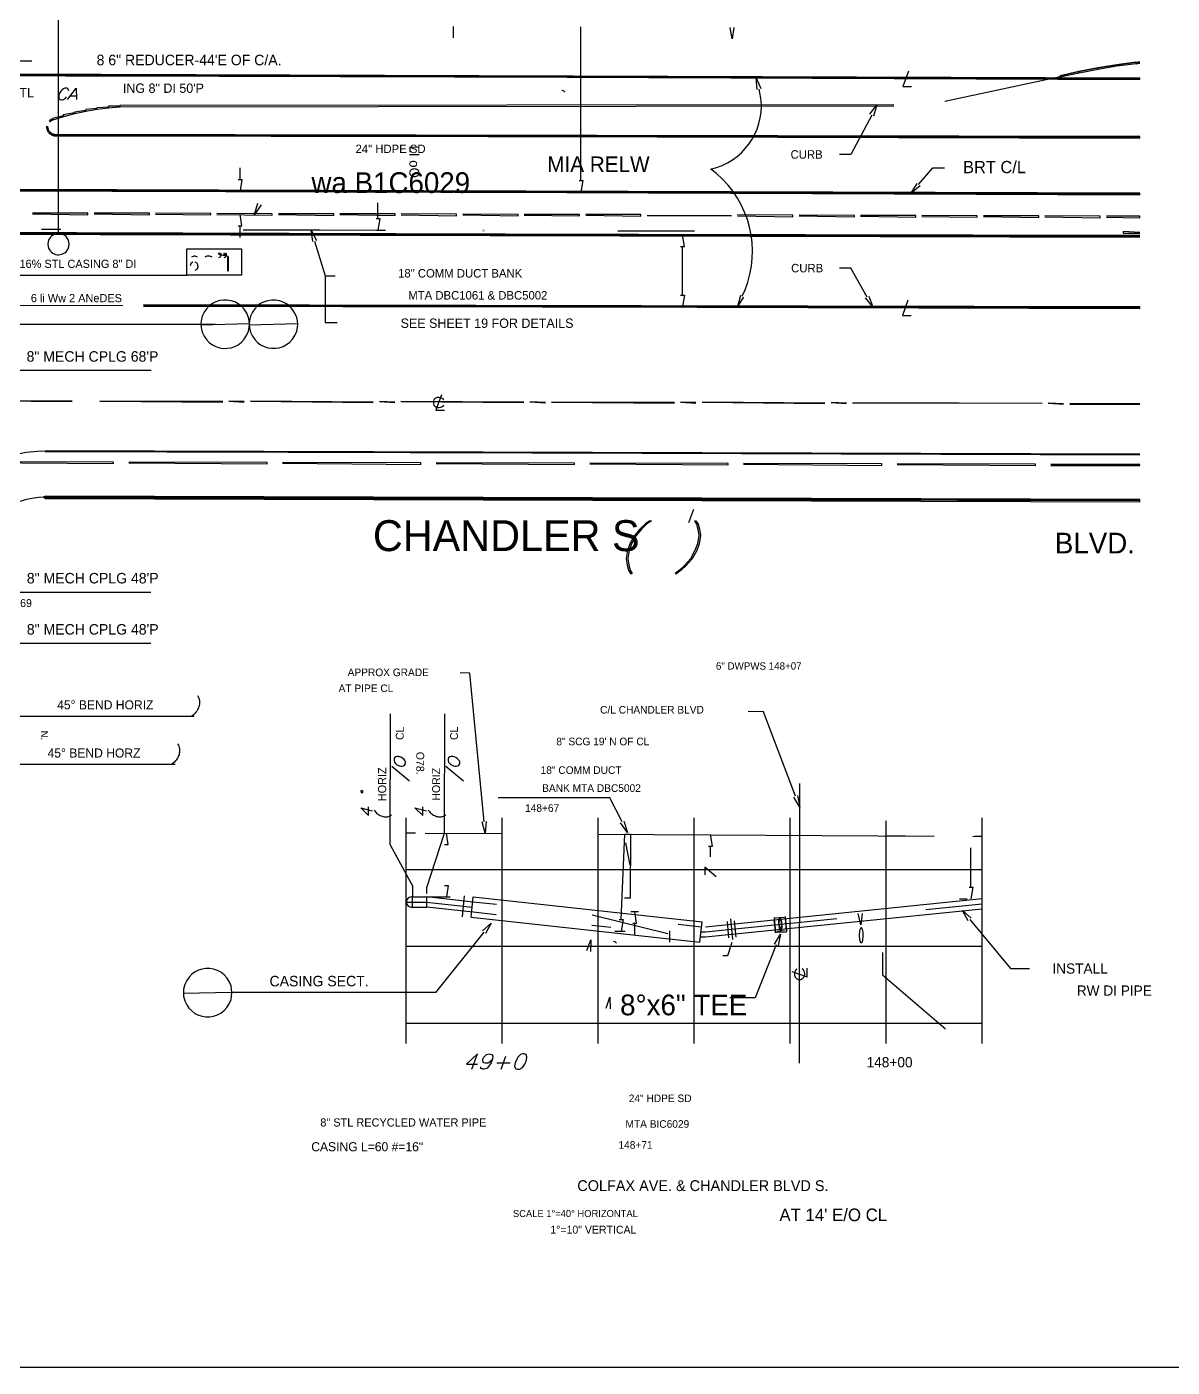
# Model space of a CAD drawing. Header units: metres. Extents: x 13 to 426, y 12 to 285.
# Drawn here: x 155.1 to 304.2, y 12.1 to 186.6 of the extents above; entities that cross this region are included whole.
import ezdxf
from ezdxf.enums import TextEntityAlignment as Align

# ---------------------------------------------------------------- set-up
doc = ezdxf.new("R2010")
doc.units = ezdxf.units.M
doc.layers.add('ANOTACION', color=8, linetype='Continuous')
doc.layers.add('EJE_VIA', color=7, linetype='Continuous')

msp = doc.modelspace()

# ---------------------------------------------------------------- linework, layer by layer
at = {"layer": 'ANOTACION'}
for p, q in [((159.18, 159.68), (159.2, 200.43)), ((227.2, 166.58), (227.2, 186.6)), ((225.65, 165.08), (228.2, 165.08)), ((200.78, 161.63), (200.78, 163.68)), ((157, 160.25), (159.5, 160.25)), ((183.25, 160.18), (193.25, 160.15)), ((187, 160.17), (200.75, 160.13)), ((200.57, 160.13), (201.78, 160.13)), ((148.32, 154.28), (175.92, 154.28)), ((148.33, 141.9), (171.25, 141.9)), ((148.32, 113), (171.22, 113)), ((148.32, 106.33), (171.22, 106.33)), ((202.38, 80.1), (202.42, 97.17)), ((209.45, 81.63), (209.47, 97.17)), ((202.57, 90.32), (204.87, 88.42)), ((209.63, 90.32), (211.92, 88.42)), ((198.53, 84.92), (200.03, 84.52)), ((205.6, 84.92), (207.1, 84.52)), ((204.43, 54.22), (204.43, 83.63)), ((229.45, 54.22), (229.45, 83.63)), ((241.95, 54.22), (241.95, 83.63)), ((266.95, 54.22), (266.95, 83.22)), ((229.45, 81.5), (273.2, 81.23)), ((232.45, 70.37), (232.92, 81.48)), ((232.92, 81.48), (233.67, 81.48)), ((233.02, 80.35), (233.57, 77.45)), ((213.18, 73.32), (242.97, 70.07)), ((243.4, 69.42), (279.45, 73.1)), ((243.4, 68.1), (279.45, 71.77)), ((212.92, 70.67), (242.7, 67.43)), ((228.67, 70.97), (238.53, 68.55)), ((234.2, 68.4), (234.2, 69.9)), ((242.7, 67.43), (242.97, 70.07)), ((243.4, 68.77), (260.53, 70.5)), ((246.22, 70.13), (246.4, 68)), ((246.67, 70.47), (246.92, 67.75)), ((247.17, 70.22), (247.37, 68.08)), ((238.77, 67.4), (238.77, 68.9)), ((239.85, 69.75), (242.9, 69.42)), ((242.77, 68.1), (243.4, 68.1)), ((242.83, 68.75), (243.38, 68.77)), ((213, 50.88), (213.73, 52.88))]:
    msp.add_line(p, q, dxfattribs=at)
at = {"layer": 'EJE_VIA'}
for p, q in [((210.62, 185.15), (210.62, 186.65)), ((299.43, 182), (299.93, 182.05)), ((140.08, 180.28), (299.95, 179.83)), ((299.95, 179.73), (140.08, 180.28)), ((274.57, 176.9), (289.58, 180.13)), ((160.78, 177.62), (161.5, 177.62)), ((158.65, 172.4), (299.95, 172.2)), ((299.95, 172.1), (158.65, 172.4)), ((182.83, 166.73), (182.83, 168.23)), ((140.05, 165.28), (299.95, 164.83)), ((299.95, 164.73), (140.05, 165.28)), ((182.83, 159.18), (182.83, 160.68)), ((147.63, 159.82), (299.95, 159.43)), ((232, 160.05), (242, 160.02)), ((240.92, 159.48), (241.42, 159.48)), ((240.42, 151.67), (240.42, 157.98)), ((180.23, 156.9), (181, 156.82)), ((181.22, 154.8), (181.22, 156.8)), ((181.3, 156.7), (181.3, 154.8)), ((170.27, 150.22), (299.95, 150.03)), ((299.95, 149.93), (170.27, 150.22)), ((239.43, 150.17), (239.92, 150.17)), ((148.32, 147.88), (179.63, 147.88)), ((290.83, 137.58), (299.95, 137.55)), ((299.95, 137.55), (290.83, 137.53)), ((157.47, 131.3), (299.95, 130.92)), ((299.95, 129.43), (288.37, 129.45)), ((241.25, 122.05), (241.88, 123.8)), ((255.67, 51.68), (255.68, 88.08)), ((216.93, 54.22), (216.93, 83.63)), ((254.45, 54.22), (254.45, 83.63)), ((279.45, 54.22), (279.45, 83.63)), ((204.43, 81.65), (205.68, 81.65)), ((206.93, 81.63), (216.95, 81.58)), ((266.95, 81.28), (269.45, 81.27)), ((278.2, 81.22), (279.45, 81.2)), ((278.47, 81.22), (279.47, 81.22)), ((202.38, 80.1), (205.3, 74.68)), ((244.07, 78.52), (244.07, 79.93)), ((277.97, 74.58), (277.97, 79.72)), ((204.43, 76.88), (279.45, 76.88)), ((205.15, 73.32), (210.18, 73.32)), ((205.28, 71.98), (205.3, 74.68)), ((207.15, 71.98), (207.15, 73.32)), ((211.78, 70.72), (212.05, 73.45)), ((212.92, 70.67), (213.18, 73.32)), ((204.48, 72.65), (207.15, 72.65)), ((205.15, 71.98), (207.15, 71.98)), ((207.15, 72.65), (213.05, 71.98)), ((272.08, 71.68), (279.45, 72.43)), ((276.47, 73.08), (277.47, 73.08)), ((233.7, 71.4), (234.7, 71.4)), ((252.35, 70.62), (252.53, 68.65)), ((252.48, 70.57), (253.65, 70.67)), ((253.78, 70.75), (253.97, 68.8)), ((228.6, 69.63), (231.08, 69.37)), ((231.63, 68.87), (232.95, 68.87)), ((252.67, 68.72), (253.97, 68.78)), ((252.8, 68.85), (253.68, 68.93)), ((204.43, 66.88), (279.45, 66.88)), ((204.43, 56.88), (279.45, 56.88)), ((216.82, 50.88), (217.43, 52.6)), ((216.27, 51.73), (217.98, 51.73)), ((12.6, 12.08), (426.22, 12.08))]:
    msp.add_line(p, q, dxfattribs=at)
for points in [[(150.5, 185.85), (152.47, 182.15), (155.7, 182.15)], [(247.12, 186.53), (246.87, 185.03), (246.62, 186.53)], [(296.98, 181.47), (296.95, 181.67), (294.48, 181.25), (294.52, 181.05)], [(296.98, 181.47), (294.52, 181.05), (294.48, 181.25), (296.95, 181.67), (296.98, 181.47)], [(299.47, 181.8), (299.43, 182), (296.95, 181.67), (296.98, 181.47)], [(299.47, 181.8), (296.98, 181.47), (296.95, 181.67), (299.43, 182), (299.47, 181.8)], [(299.95, 181.95), (299.43, 182), (299.47, 181.8), (299.95, 181.85)], [(299.93, 182.05), (299.45, 181.9), (299.47, 181.8)], [(299.93, 182.05), (299.47, 181.8), (299.95, 181.95)], [(299.95, 181.85), (299.47, 181.8), (299.95, 181.95)], [(140.08, 180.38), (140.02, 150.4), (167.55, 150.33)], [(140.08, 180.38), (299.95, 179.93), (140.08, 180.48)], [(140.08, 180.38), (299.95, 179.73), (299.95, 179.93), (140.08, 180.48)], [(140.08, 180.28), (299.95, 179.93), (140.08, 180.38)], [(250.15, 178.43), (250.03, 179.95), (250.63, 178.57)], [(269.83, 180.83), (269.12, 178.83), (270.25, 178.83)], [(292.05, 180.58), (292.02, 180.78), (289.57, 180.23), (289.6, 180.03)], [(292.05, 180.58), (289.6, 180.03), (289.57, 180.23), (292.02, 180.78), (292.05, 180.58)], [(294.52, 181.05), (294.48, 181.25), (292.02, 180.78), (292.05, 180.58)], [(294.52, 181.05), (292.05, 180.58), (292.02, 180.78), (294.48, 181.25), (294.52, 181.05)], [(160.52, 178.25), (160.5, 178.4), (160.42, 178.53), (160.3, 178.62), (160, 178.62), (159.83, 178.53), (159.65, 178.4), (159.52, 178.25), (159.37, 178.03), (159.23, 177.68), (159.22, 177.51), (159.24, 177.36), (159.3, 177.24), (159.42, 177.13), (159.54, 177.1), (159.68, 177.1), (159.83, 177.15), (160.12, 177.32), (160.23, 177.47)], [(160.38, 177.12), (161.5, 178.62), (161.53, 177.12)], [(224.73, 178.35), (224.88, 178.3), (225.02, 178.17), (225.1, 178.07)], [(244.12, 168.05), (244.85, 168.27), (245.58, 168.53), (246.27, 168.87), (246.92, 169.26), (247.52, 169.7), (248.09, 170.2), (248.6, 170.74), (249.06, 171.33), (249.48, 171.95), (249.83, 172.61), (250.13, 173.29), (250.37, 174), (250.54, 174.73), (250.65, 175.48), (250.69, 176.23), (250.66, 177), (250.55, 177.77), (250.4, 178.5)], [(167.17, 176.27), (165.68, 176.25), (165.68, 176.05), (167.17, 176.17)], [(267.95, 176.43), (167.17, 176.37), (167.17, 176.17), (267.95, 176.33)], [(267.95, 176.43), (167.17, 176.37), (167.17, 176.17), (267.95, 176.33)], [(264.82, 175.22), (265.73, 176.43), (265.27, 174.98)], [(158.43, 174.57), (158.17, 174.55), (158.27, 174.38), (158.48, 174.48)], [(158.43, 174.57), (158.17, 174.55), (158.27, 174.38), (158.48, 174.48)], [(159.85, 175.02), (158.4, 174.67), (158.47, 174.47), (159.88, 174.92)], [(161.28, 175.4), (159.82, 175.12), (159.88, 174.92), (161.32, 175.3)], [(162.75, 175.72), (161.27, 175.5), (161.3, 175.3), (162.77, 175.62)], [(164.22, 175.97), (162.73, 175.82), (162.77, 175.62), (164.23, 175.87)], [(165.68, 176.15), (164.2, 176.07), (164.23, 175.87), (165.7, 176.05)], [(265.05, 175.1), (262.35, 169.98), (260.85, 169.98)], [(157.72, 173.68), (157.6, 173.45), (157.8, 173.45), (157.82, 173.68)], [(157.72, 173.68), (157.6, 173.45), (157.8, 173.45), (157.82, 173.68)], [(157.7, 173.45), (157.67, 173.18), (157.87, 173.25), (157.8, 173.48)], [(157.7, 173.45), (157.67, 173.18), (157.87, 173.25), (157.8, 173.48)], [(157.77, 173.22), (157.78, 172.95), (157.95, 173.05), (157.85, 173.27)], [(157.87, 173), (157.93, 172.73), (158.1, 172.87), (157.95, 173.07)], [(158.22, 174.47), (157.97, 174.4), (158.1, 174.23), (158.28, 174.38)], [(158.22, 174.47), (157.97, 174.4), (158.1, 174.23), (158.28, 174.38)], [(158.02, 172.8), (158.13, 172.57), (158.27, 172.73), (158.08, 172.88)], [(158.02, 172.8), (158.13, 172.57), (158.27, 172.73), (158.08, 172.88)], [(158.2, 172.65), (158.37, 172.47), (158.47, 172.63), (158.25, 172.73)], [(158.2, 172.65), (158.37, 172.47), (158.47, 172.63), (158.25, 172.73)], [(158.42, 172.55), (158.63, 172.4), (158.67, 172.6), (158.43, 172.65)], [(158.42, 172.55), (158.63, 172.4), (158.67, 172.6), (158.43, 172.65)], [(158.65, 172.5), (299.95, 172.3), (158.65, 172.6)], [(158.65, 172.5), (299.95, 172.1), (299.95, 172.3), (158.65, 172.6)], [(158.65, 172.4), (299.95, 172.3), (158.65, 172.5)], [(248.18, 151.52), (248.57, 152.37), (248.93, 153.37), (249.2, 154.39), (249.4, 155.42), (249.51, 156.45), (249.54, 157.48), (249.49, 158.51), (249.36, 159.52), (249.15, 160.53), (248.87, 161.51), (248.51, 162.47), (248.08, 163.4), (247.58, 164.3), (247, 165.17), (246.35, 165.99), (245.64, 166.76), (244.85, 167.48), (244.12, 168.05)], [(271.15, 166.07), (273.03, 168.23), (274.53, 168.23)], [(182.58, 166.73), (183.08, 166.73), (182.83, 165.23)], [(226.95, 166.58), (227.45, 166.58), (227.2, 165.08)], [(271.35, 165.9), (270.17, 164.93), (270.97, 166.22)], [(140.05, 165.38), (299.95, 164.93), (140.05, 165.48)], [(140.05, 165.38), (299.95, 164.73), (299.95, 164.93), (140.05, 165.48)], [(140.05, 165.28), (299.95, 164.93), (140.05, 165.38)], [(155.82, 162.25), (163.02, 162.13), (163.02, 162.33), (155.82, 162.35)], [(163.82, 162.23), (171.02, 162.12), (171.02, 162.32), (163.82, 162.33)], [(171.82, 162.22), (179.02, 162.1), (179.02, 162.3), (171.82, 162.32)], [(185.58, 163.42), (184.7, 162.18), (185.13, 163.63)], [(179.82, 162.18), (187.02, 162.07), (187.02, 162.27), (179.82, 162.28)], [(182.58, 160.68), (183.08, 160.68), (182.83, 162.18)], [(187.82, 162.17), (195.02, 162.05), (195.02, 162.25), (187.82, 162.27)], [(195.82, 162.15), (203.02, 162.03), (203.02, 162.23), (195.82, 162.25)], [(200.53, 161.63), (201.03, 161.63), (200.78, 160.13)], [(203.82, 162.13), (211.02, 162), (211.02, 162.2), (203.82, 162.23)], [(211.82, 162.1), (219.02, 161.98), (219.02, 162.18), (211.82, 162.2)], [(219.82, 162.08), (227.02, 161.97), (227.02, 162.17), (219.82, 162.18)], [(227.82, 162.07), (235.02, 161.95), (235.02, 162.15), (227.82, 162.17)], [(235.82, 162.05), (242.83, 162.02), (246.8, 162.02)], [(247.6, 162), (254.8, 161.88), (254.8, 162.08), (247.6, 162.1)], [(255.6, 161.98), (262.8, 161.85), (262.8, 162.05), (255.6, 162.08)], [(263.6, 161.95), (270.8, 161.83), (270.8, 162.03), (263.6, 162.05)], [(271.6, 161.92), (278.8, 161.8), (278.8, 162), (271.6, 162.02)], [(279.6, 161.9), (286.8, 161.77), (286.8, 161.97), (279.6, 162)], [(287.6, 161.87), (294.8, 161.75), (294.8, 161.95), (287.6, 161.97)], [(295.6, 161.83), (299.95, 161.73), (299.95, 161.93), (295.6, 161.93)], [(299.95, 159.33), (147.63, 159.82), (147.63, 159.62), (299.95, 159.23)], [(299.95, 159.43), (147.63, 159.72), (147.63, 159.62)], [(299.95, 159.33), (147.63, 159.62), (299.95, 159.23)], [(299.95, 159.43), (147.63, 159.62), (299.95, 159.33)], [(160.57, 158.3), (160.53, 158.62), (160.43, 158.9), (160.31, 159.1), (160.17, 159.28), (160.01, 159.42), (159.83, 159.53), (159.64, 159.61), (159.44, 159.66), (159.24, 159.68), (159.03, 159.68), (158.83, 159.64), (158.64, 159.57), (158.46, 159.48), (158.29, 159.36), (158.14, 159.22), (158.01, 159.04), (157.91, 158.84), (157.83, 158.62), (157.8, 158.3), (157.83, 158), (157.9, 157.77), (158, 157.57), (158.13, 157.39), (158.28, 157.25), (158.45, 157.12), (158.63, 157.03), (158.82, 156.96), (159.03, 156.93), (159.23, 156.92), (159.43, 156.94), (159.63, 156.99), (159.82, 157.07), (160, 157.18), (160.17, 157.32), (160.31, 157.5), (160.43, 157.7), (160.53, 158), (160.57, 158.3)], [(192.28, 158.63), (192.08, 160.13), (192.77, 158.78)], [(240.17, 157.98), (240.67, 157.98), (240.42, 159.48)], [(299.95, 159.83), (297.78, 159.93), (297.78, 159.73), (299.95, 159.73)], [(175.92, 154.28), (175.92, 157.68), (183, 157.68), (183, 154.28), (175.92, 154.28)], [(180.33, 157), (180.13, 156.9), (180.03, 157), (180.13, 157.18), (180.33, 157.1), (180.33, 156.82), (180.23, 156.62), (180.03, 156.52)], [(181, 157), (180.8, 156.9), (180.7, 157), (180.8, 157.18), (181, 157.1), (181, 156.82), (180.9, 156.62), (180.7, 156.52)], [(192.52, 158.7), (193.9, 154.17), (195.2, 154.17)], [(176.7, 155.95), (176.42, 155.77), (176.33, 155.48)], [(177.28, 156.62), (177, 156.72), (176.8, 156.72), (176.52, 156.62)], [(177, 154.9), (177.28, 155.1), (177.37, 155.38), (177.28, 155.77), (177, 155.95)], [(179.18, 156.62), (178.9, 156.72), (178.52, 156.72), (178.23, 156.62)], [(193.9, 154.17), (193.9, 148.08), (195.47, 148.08)], [(264.47, 151.42), (262.35, 155.18), (260.85, 155.18)], [(170.27, 150.32), (299.95, 150.13), (170.27, 150.42)], [(170.27, 150.32), (299.95, 149.93), (299.95, 150.13), (170.27, 150.42)], [(170.27, 150.22), (299.95, 150.13), (170.27, 150.32)], [(184.05, 147.88), (184.02, 148.33), (183.92, 148.77), (183.69, 149.33), (183.38, 149.82), (183.02, 150.22), (182.6, 150.54), (182.15, 150.78), (181.67, 150.94), (181.17, 151.02), (180.67, 151.02), (180.17, 150.95), (179.69, 150.8), (179.23, 150.57), (178.82, 150.27), (178.45, 149.89), (178.15, 149.45), (177.91, 148.93), (177.77, 148.33), (177.73, 147.88), (177.77, 147.43), (177.91, 146.84), (178.14, 146.32), (178.45, 145.87), (178.81, 145.49), (179.22, 145.19), (179.68, 144.96), (180.16, 144.81), (180.66, 144.73), (181.16, 144.74), (181.66, 144.82), (182.14, 144.98), (182.6, 145.21), (183.01, 145.53), (183.38, 145.93), (183.68, 146.42), (183.92, 146.98), (184.02, 147.43), (184.05, 147.88)], [(190.33, 147.88), (190.3, 148.33), (190.2, 148.77), (189.97, 149.33), (189.67, 149.81), (189.3, 150.21), (188.89, 150.53), (188.43, 150.77), (187.95, 150.93), (187.45, 151.01), (186.94, 151.02), (186.45, 150.94), (185.96, 150.79), (185.51, 150.57), (185.09, 150.27), (184.73, 149.89), (184.43, 149.44), (184.2, 148.92), (184.05, 148.33), (184.02, 147.88), (184.05, 147.43), (184.2, 146.84), (184.43, 146.32), (184.73, 145.87), (185.09, 145.49), (185.5, 145.19), (185.96, 144.96), (186.44, 144.81), (186.94, 144.74), (187.44, 144.74), (187.94, 144.82), (188.42, 144.98), (188.87, 145.22), (189.29, 145.53), (189.66, 145.93), (189.96, 146.42), (190.2, 146.98), (190.3, 147.43), (190.33, 147.88)], [(240.17, 151.67), (240.67, 151.67), (240.42, 150.17)], [(247.97, 151.62), (247.58, 150.15), (248.42, 151.42)], [(264.68, 151.55), (265.2, 150.12), (264.25, 151.3)], [(269.77, 151), (269.05, 149), (270.18, 149)], [(177.73, 147.97), (177.73, 147.78), (184.02, 147.97)], [(177.73, 147.78), (184.02, 147.97), (184.02, 147.78)], [(184.02, 147.97), (184.02, 147.78), (190.3, 147.97)], [(184.02, 147.78), (190.3, 147.97), (190.3, 147.78)], [(160.97, 137.85), (144.97, 137.93), (160.97, 137.8)], [(180.57, 137.8), (164.57, 137.88), (180.57, 137.75)], [(209.37, 138.02), (209.28, 138.15), (208.98, 138.29), (208.72, 138.34), (208.49, 138.33), (208.31, 138.27), (208.17, 138.16), (208.07, 138.02), (208.01, 137.86), (207.99, 137.68), (208.01, 137.51), (208.07, 137.35), (208.17, 137.2), (208.31, 137.1), (208.49, 137.03), (208.72, 137.02), (208.98, 137.08), (209.28, 137.22), (209.37, 137.35)], [(209.05, 138.68), (208.32, 136.68), (209.45, 136.68)], [(183.37, 137.8), (181.37, 137.85), (183.37, 137.75)], [(183.37, 137.8), (181.37, 137.85), (183.37, 137.75)], [(200.17, 137.75), (184.17, 137.85), (200.17, 137.7)], [(202.97, 137.75), (200.97, 137.8), (202.97, 137.7)], [(202.97, 137.75), (200.97, 137.8), (202.97, 137.7)], [(219.77, 137.72), (203.77, 137.8), (219.77, 137.67)], [(222.57, 137.7), (220.57, 137.77), (222.57, 137.65)], [(222.57, 137.7), (220.57, 137.77), (222.57, 137.65)], [(239.37, 137.67), (223.37, 137.75), (239.37, 137.62)], [(242.17, 137.67), (240.17, 137.72), (242.17, 137.62)], [(242.17, 137.67), (240.17, 137.72), (242.17, 137.62)], [(258.97, 137.62), (242.97, 137.72), (258.97, 137.57)], [(261.77, 137.62), (259.77, 137.67), (261.77, 137.57)], [(261.77, 137.62), (259.77, 137.67), (261.77, 137.57)], [(287.23, 137.55), (276.45, 137.58), (262.57, 137.62)], [(290.03, 137.53), (288.03, 137.6), (290.03, 137.48)], [(290.03, 137.53), (288.03, 137.6), (290.03, 137.48)], [(299.95, 137.55), (290.83, 137.48), (299.95, 137.5)], [(299.95, 137.5), (290.83, 137.48), (299.95, 137.45)], [(157.47, 131.35), (156.45, 131.32), (154.97, 131.16), (153.53, 130.87), (152.14, 130.45), (150.8, 129.92), (149.52, 129.26), (148.32, 128.51), (147.19, 127.64), (146.14, 126.69), (145.18, 125.65), (144.31, 124.52), (143.55, 123.32), (142.89, 122.05), (142.34, 120.71), (141.92, 119.32), (141.63, 117.88), (141.47, 116.4), (141.42, 115.38)], [(157.47, 131.35), (299.95, 130.97), (157.47, 131.4)], [(157.47, 131.35), (299.95, 130.87), (157.47, 131.4)], [(157.47, 131.3), (299.95, 130.97), (157.47, 131.35)], [(148.35, 129.87), (166.35, 129.73), (166.35, 129.93), (148.35, 129.97)], [(168.35, 129.83), (186.35, 129.68), (186.35, 129.88), (168.35, 129.93)], [(188.35, 129.78), (206.35, 129.63), (206.35, 129.83), (188.35, 129.88)], [(208.35, 129.73), (226.37, 129.6), (226.37, 129.8), (208.35, 129.83)], [(228.37, 129.68), (246.37, 129.55), (246.37, 129.75), (228.37, 129.78)], [(248.37, 129.65), (266.37, 129.5), (266.37, 129.7), (248.37, 129.75)], [(268.37, 129.6), (286.37, 129.47), (286.37, 129.67), (268.37, 129.7)], [(288.37, 129.55), (299.95, 129.63), (288.37, 129.65)], [(288.37, 129.45), (299.95, 129.63), (288.37, 129.55)], [(288.37, 129.45), (299.95, 129.53), (299.95, 129.63)], [(157.45, 125.35), (156.62, 125.32), (155.72, 125.2), (154.85, 125.01), (154.01, 124.75), (153.2, 124.41), (152.42, 124.01), (151.69, 123.54), (151.01, 123.01), (150.37, 122.43), (149.79, 121.8), (149.26, 121.11), (148.79, 120.39), (148.38, 119.62), (148.04, 118.81), (147.77, 117.97), (147.58, 117.1), (147.47, 116.2), (147.42, 115.38)], [(157.45, 125.2), (157.32, 125.28), (157.32, 125.43), (157.45, 125.5)], [(157.45, 125.35), (299.95, 125.07), (157.45, 125.5)], [(157.45, 125.35), (157.45, 125.2), (299.95, 124.77), (299.95, 125.07), (157.45, 125.5), (157.45, 125.35)], [(157.45, 125.2), (299.95, 125.07), (157.45, 125.35)], [(157.45, 125.2), (299.95, 124.92), (299.95, 125.07)], [(299.95, 124.77), (299.95, 124.92), (157.45, 125.2)], [(236.18, 122.28), (235.6, 121.87), (234.93, 121.22), (234.18, 120.37), (233.58, 119.3), (233.27, 118.43), (233.08, 117.37), (233.2, 116.5), (233.4, 115.87), (233.67, 115.43), (233.88, 115.43)], [(236.18, 122.28), (236.4, 122.28), (235.8, 121.87), (235.15, 121.22), (234.4, 120.37), (233.8, 119.3), (233.48, 118.43), (233.3, 117.37), (233.42, 116.5), (233.62, 115.87), (233.88, 115.43)], [(241.97, 122.27), (242.23, 121.85), (242.43, 121.2), (242.55, 120.35), (242.37, 119.27), (242.05, 118.42), (241.45, 117.35), (240.7, 116.48), (240.03, 115.85), (239.45, 115.42), (239.67, 115.42)], [(241.97, 122.27), (242.18, 122.27), (242.45, 121.85), (242.65, 121.2), (242.75, 120.35), (242.58, 119.27), (242.27, 118.42), (241.67, 117.35), (240.92, 116.48), (240.25, 115.85), (239.67, 115.42)], [(137.58, 104.55), (153.03, 96.85), (176.87, 96.85)], [(133.65, 101.9), (152.68, 90.58), (174.4, 90.58)], [(214.6, 83.1), (212.72, 102.45), (211.5, 102.48)], [(177.27, 99.52), (177.38, 99.35), (177.46, 99.2), (177.51, 99.04), (177.54, 98.88), (177.56, 98.72), (177.56, 98.56), (177.55, 98.41), (177.52, 98.25), (177.48, 98.09), (177.42, 97.94), (177.35, 97.79), (177.28, 97.65), (177.19, 97.51), (177.09, 97.38), (176.99, 97.25), (176.88, 97.13), (176.77, 97.02), (176.55, 96.85)], [(255.15, 86.42), (250.98, 97.4), (248.95, 97.45)], [(174.67, 93.25), (174.8, 93.08), (174.87, 92.92), (174.91, 92.76), (174.94, 92.6), (174.96, 92.44), (174.96, 92.28), (174.95, 92.13), (174.92, 91.97), (174.88, 91.82), (174.82, 91.68), (174.76, 91.53), (174.68, 91.39), (174.59, 91.25), (174.5, 91.12), (174.4, 90.99), (174.28, 90.87), (174.17, 90.75), (173.95, 90.58)], [(202.87, 91.02), (202.93, 90.85), (203.07, 90.68), (203.2, 90.57), (203.37, 90.47), (203.55, 90.39), (203.74, 90.34), (203.92, 90.33), (204.1, 90.37), (204.25, 90.46), (204.37, 90.62), (204.37, 90.9), (204.28, 91.07), (204.18, 91.21), (204.03, 91.34), (203.86, 91.45), (203.66, 91.53), (203.56, 91.56), (203.46, 91.58), (203.27, 91.58), (203.09, 91.54), (202.93, 91.43), (202.87, 91.3), (202.87, 91.02)], [(209.92, 91.02), (209.98, 90.85), (210.13, 90.68), (210.26, 90.57), (210.42, 90.47), (210.61, 90.39), (210.8, 90.34), (210.98, 90.33), (211.16, 90.37), (211.3, 90.46), (211.42, 90.62), (211.42, 90.9), (211.35, 91.07), (211.23, 91.21), (211.08, 91.34), (210.91, 91.45), (210.72, 91.53), (210.53, 91.58), (210.33, 91.58), (210.15, 91.54), (209.98, 91.43), (209.92, 91.3), (209.92, 91.02)], [(198.68, 87.17), (198.55, 87.13), (198.55, 86.98), (198.68, 86.88), (198.8, 86.92), (198.8, 87.07), (198.68, 87.17)], [(232.57, 83.07), (230.98, 86.23), (216.42, 86.23)], [(255.38, 86.5), (255.68, 85), (254.92, 86.32)], [(198.53, 84.92), (199.53, 83.93), (199.53, 85.02)], [(200.27, 84.6), (200.4, 84.42), (200.6, 84.23), (200.71, 84.14), (200.82, 84.06), (200.94, 83.98), (201.07, 83.92), (201.19, 83.86), (201.32, 83.81), (201.46, 83.77), (201.59, 83.75), (201.73, 83.73), (201.86, 83.73), (202, 83.75), (202.14, 83.78), (202.27, 83.82), (202.4, 83.88), (202.55, 83.98)], [(205.6, 84.92), (206.6, 83.93), (206.6, 85.02)], [(207.32, 84.6), (207.47, 84.42), (207.57, 84.32), (207.68, 84.22), (207.79, 84.13), (207.9, 84.05), (208.02, 83.97), (208.14, 83.91), (208.26, 83.85), (208.39, 83.8), (208.52, 83.77), (208.65, 83.74), (208.78, 83.73), (208.91, 83.73), (209.05, 83.75), (209.19, 83.78), (209.33, 83.82), (209.47, 83.88), (209.6, 83.98)], [(214.85, 83.12), (214.75, 81.6), (214.35, 83.07)], [(232.8, 83.17), (233.25, 81.72), (232.35, 82.95)], [(207.15, 73.77), (207.15, 74.53), (209.45, 81.63)], [(209.43, 80.12), (209.93, 80.12), (209.68, 81.62)], [(233.67, 81.48), (233.62, 73.15), (232.87, 73.15)], [(243.82, 79.93), (244.32, 79.93), (244.07, 81.43)], [(244.82, 75.93), (243.32, 77.2), (243.32, 76.2)], [(205.15, 73.32), (204.95, 73.28), (204.84, 73.23), (204.67, 73.1), (204.55, 72.93), (204.49, 72.74), (204.49, 72.54), (204.55, 72.36), (204.66, 72.19), (204.84, 72.06), (204.95, 72.02), (205.15, 71.98)], [(216.23, 72.32), (213.18, 72.65), (207.15, 73.32)], [(209.43, 74.82), (209.93, 74.82), (209.68, 73.32)], [(277.72, 74.58), (278.22, 74.58), (277.97, 73.08)], [(216.17, 70.98), (213.18, 71.32), (207.15, 71.98)], [(214.4, 68.88), (215.53, 69.9), (214.78, 68.57)], [(232.2, 70.37), (232.7, 70.37), (232.45, 68.87)], [(233.95, 69.9), (234.45, 69.9), (234.2, 71.4)], [(252.53, 68.65), (252.52, 68.85), (252.37, 70.35)], [(252.95, 70.35), (252.93, 70.22), (252.93, 70.09), (252.94, 69.92), (252.95, 69.72), (252.96, 69.62), (252.97, 69.51), (252.99, 69.41), (253.01, 69.3), (253.06, 69.12), (253.13, 68.98), (253.27, 68.9), (253.33, 69.02), (253.36, 69.14), (253.37, 69.26), (253.38, 69.39), (253.39, 69.51), (253.38, 69.63), (253.38, 69.75), (253.37, 69.87), (253.35, 70), (253.28, 70.3), (253.25, 70.41), (253.2, 70.52), (253.09, 70.62), (252.97, 70.45), (252.95, 70.35)], [(253, 70.22), (252.98, 70.12), (252.98, 69.75), (253, 69.63), (253.02, 69.5), (253.08, 69.3), (253.13, 69.15), (253.23, 69.1), (253.32, 69.25), (253.33, 69.35), (253.33, 69.45), (253.34, 69.58), (253.33, 69.69), (253.32, 69.8), (253.31, 69.91), (253.29, 70.02), (253.22, 70.27), (253.17, 70.38), (253.03, 70.37), (253, 70.22)], [(253.97, 68.8), (253.95, 68.98), (253.82, 70.48)], [(263.8, 71.17), (263.62, 69.67), (263.3, 71.15)], [(277.62, 70.22), (276.87, 71.53), (278, 70.53)], [(277.82, 70.38), (283.1, 63.98), (285.6, 63.98)], [(214.58, 68.72), (208.28, 60.85), (181.8, 60.85)], [(252.4, 67.17), (253.18, 68.48), (252.87, 66.98)], [(263.5, 69.02), (263.48, 68.87), (263.45, 68.7), (263.43, 68.52), (263.43, 68.13), (263.45, 67.95), (263.47, 67.78), (263.5, 67.63), (263.53, 67.5), (263.57, 67.4), (263.72, 67.32), (263.8, 67.42), (263.85, 67.53), (263.88, 67.67), (263.9, 67.82), (263.91, 67.93), (263.92, 68.05), (263.93, 68.16), (263.93, 68.27), (263.94, 68.39), (263.93, 68.5), (263.93, 68.62), (263.92, 68.73), (263.88, 68.9), (263.85, 69.05), (263.82, 69.15), (263.73, 69.28), (263.63, 69.28), (263.55, 69.13), (263.5, 69.02)], [(227.97, 66.32), (228.5, 67.73), (228.45, 66.22)], [(231.45, 67.55), (231.6, 67.5), (231.73, 67.38), (231.82, 67.28)], [(246.83, 67.38), (246.28, 65.65), (245.68, 65.65)], [(252.63, 67.08), (249.88, 60.17), (246.6, 60.17)], [(266.47, 66.08), (266.47, 63.15), (274.68, 56.13)], [(181.77, 60.85), (181.73, 61.3), (181.65, 61.73), (181.41, 62.3), (181.1, 62.78), (180.74, 63.18), (180.32, 63.51), (179.87, 63.75), (179.39, 63.91), (178.89, 63.99), (178.39, 63.99), (177.9, 63.92), (177.42, 63.77), (176.97, 63.54), (176.55, 63.24), (176.19, 62.87), (175.88, 62.42), (175.64, 61.89), (175.48, 61.3), (175.45, 60.85), (175.48, 60.4), (175.64, 59.8), (175.88, 59.28), (176.18, 58.83), (176.55, 58.46), (176.96, 58.15), (177.42, 57.93), (177.9, 57.78), (178.39, 57.7), (178.89, 57.7), (179.39, 57.79), (179.87, 57.95), (180.32, 58.19), (180.74, 58.51), (181.1, 58.91), (181.41, 59.4), (181.65, 59.97), (181.73, 60.4), (181.77, 60.85)], [(254.67, 63.62), (256.67, 62.9), (256.67, 64.03)], [(255.32, 63.95), (255.2, 63.85), (255.07, 63.67), (255.03, 63.53), (255, 63.39), (255, 63.25), (255.01, 63.11), (255.05, 62.98), (255.11, 62.85), (255.2, 62.74), (255.32, 62.65), (255.5, 62.55), (255.82, 62.55), (255.97, 62.63), (256.1, 62.74), (256.21, 62.86), (256.28, 63.01), (256.33, 63.17), (256.34, 63.33), (256.31, 63.5), (256.25, 63.67), (256.12, 63.85), (256, 63.95)], [(175.45, 60.93), (175.45, 60.77), (181.73, 60.93)], [(175.45, 60.77), (181.73, 60.93), (181.73, 60.75)], [(230.5, 58.82), (230.98, 60.25), (231, 58.73)], [(213.73, 52.88), (212.3, 51.55), (213.72, 51.55)], [(215.68, 52.22), (215.48, 51.93), (215.22, 51.73), (215.08, 51.68), (214.95, 51.66), (214.83, 51.65), (214.73, 51.66), (214.57, 51.72), (214.47, 51.84), (214.42, 52), (214.44, 52.19), (214.48, 52.29), (214.53, 52.39), (214.6, 52.5), (214.68, 52.6), (214.93, 52.78), (215.25, 52.88), (215.6, 52.78), (215.72, 52.6), (215.68, 52.22), (215.5, 51.73), (215.23, 51.27), (214.95, 50.98), (214.62, 50.88), (214.43, 50.88), (214.18, 50.98), (214.15, 51.17)], [(219.63, 52.88), (219.32, 52.78), (219.02, 52.5), (218.75, 52.03), (218.65, 51.73), (218.57, 51.27), (218.67, 50.98), (218.92, 50.88), (219.06, 50.88), (219.2, 50.9), (219.32, 50.94), (219.44, 51), (219.55, 51.08), (219.74, 51.29), (219.82, 51.42), (219.9, 51.55), (219.96, 51.68), (220.02, 51.83), (220.06, 51.97), (220.1, 52.11), (220.13, 52.25), (220.15, 52.38), (220.17, 52.5), (220.08, 52.78), (219.83, 52.88), (219.63, 52.88)]]:
    msp.add_lwpolyline(points, dxfattribs=at)

# ---------------------------------------------------------------- texts
at = {"layer": 'ANOTACION'}
for s, height, p in [('8 6" REDUCER-44\'E OF C/A.', 1.3679, (176.19, 182.28)), ('16" STL', 1.216, (153.09, 178.01)), ('ING 8" DI 50\'P', 1.2159, (172.85, 178.61)), ('24" HDPE SD', 1.1019, (202.42, 170.71)), ('MIA RELW', 2.014, (229.48, 168.71)), ('CURB', 1.102, (256.58, 169.98)), ('wa B1C6029', 2.698, (202.45, 166.31)), ('BRT C/L', 1.596, (281.04, 168.34)), ('SS', 0.25, (214.52, 160.08)), ('16% STL CASING 8" DI', 1.0639, (161.72, 155.74)), ('CURB', 1.102, (256.65, 155.18)), ('18" COMM DUCT BANK', 1.1019, (211.48, 154.51)), ('6 li Ww 2 ANeDES', 1.0639, (161.52, 151.28)), ('MTA DBC1061 & DBC5002', 1.1019, (213.78, 151.64)), ('SEE SHEET 19 FOR DETAILS', 1.2159, (214.98, 148.01)), ('8" MECH CPLG 68\'P', 1.3679, (163.62, 143.68)), ('CHANDLER S', 4.028, (217.48, 120.35)), ('BLVD.', 2.698, (294.11, 119.38)), ('8" MECH CPLG 48\'P', 1.3679, (163.65, 114.81)), ('148+69', 1.026, (153.42, 111.58)), ('8" MECH CPLG 48\'P', 1.3679, (163.65, 108.15)), ('APPROX GRADE', 0.9879, (202.12, 102.55)), ('6" DWPWS 148+07', 0.9499, (250.35, 103.38)), ('AT PIPE CL', 0.988, (199.22, 100.48)), ('45° BEND HORIZ', 1.1779, (165.29, 98.32)), ('C/L CHANDLER BLVD', 0.9879, (236.45, 97.68)), ('45° BEND HORZ', 1.1779, (163.82, 92.05)), ('8" SCG 19\' N OF CL', 0.9879, (230.05, 93.55)), ('18" COMM DUCT', 0.9879, (227.22, 89.82)), ('BANK MTA DBC5002', 0.9879, (228.58, 87.48)), ('148+67', 0.988, (222.15, 84.88)), ('INSTALL', 1.33, (292.18, 63.99)), ('CASING SECT.', 1.3679, (193.12, 62.35)), ('RW DI PIPE', 1.33, (296.64, 61.12)), ('8°x6" TEE', 2.698, (240.58, 59.25)), ('148+00', 1.33, (267.38, 51.79)), ('24" HDPE SD', 0.9879, (237.51, 47.09)), ('8" STL RECYCLED WATER PIPE', 1.0639, (204.08, 43.95)), ('MTA BIC6029', 0.9879, (237.15, 43.75)), ('CASING L=60 #=16"', 1.1779, (199.38, 40.79)), ('148+71', 0.988, (234.31, 41.02)), ('COLFAX AVE. & CHANDLER BLVD S.', 1.4059, (243.08, 35.72)), ('SCALE 1°=40° HORIZONTAL', 0.9119, (226.48, 32.09)), ("AT 14' E/O CL", 1.6339, (260.05, 31.92)), ('1°=10" VERTICAL', 1.0259, (228.82, 29.99))]:
    msp.add_text(s, height=height, dxfattribs=at).set_placement(p, align=Align.MIDDLE_CENTER)
for s, height, rotation, p in [('LI oO', 1.292, 270, (205.52, 169.04)), ('N.', 0.912, 270, (157.39, 94.35)), ('CL', 1.026, 90, (203.62, 94.62)), ('CL', 1.026, 90, (210.68, 94.62)), ('O78.', 1.026, 270, (206.28, 90.72)), ('HORIZ', 1.064, 90, (201.32, 87.98)), ('HORIZ', 1.026, 90, (208.35, 87.98))]:
    msp.add_text(s, height=height, rotation=rotation, dxfattribs=at).set_placement(p, align=Align.MIDDLE_CENTER)

doc.saveas('drawing.dxf')
